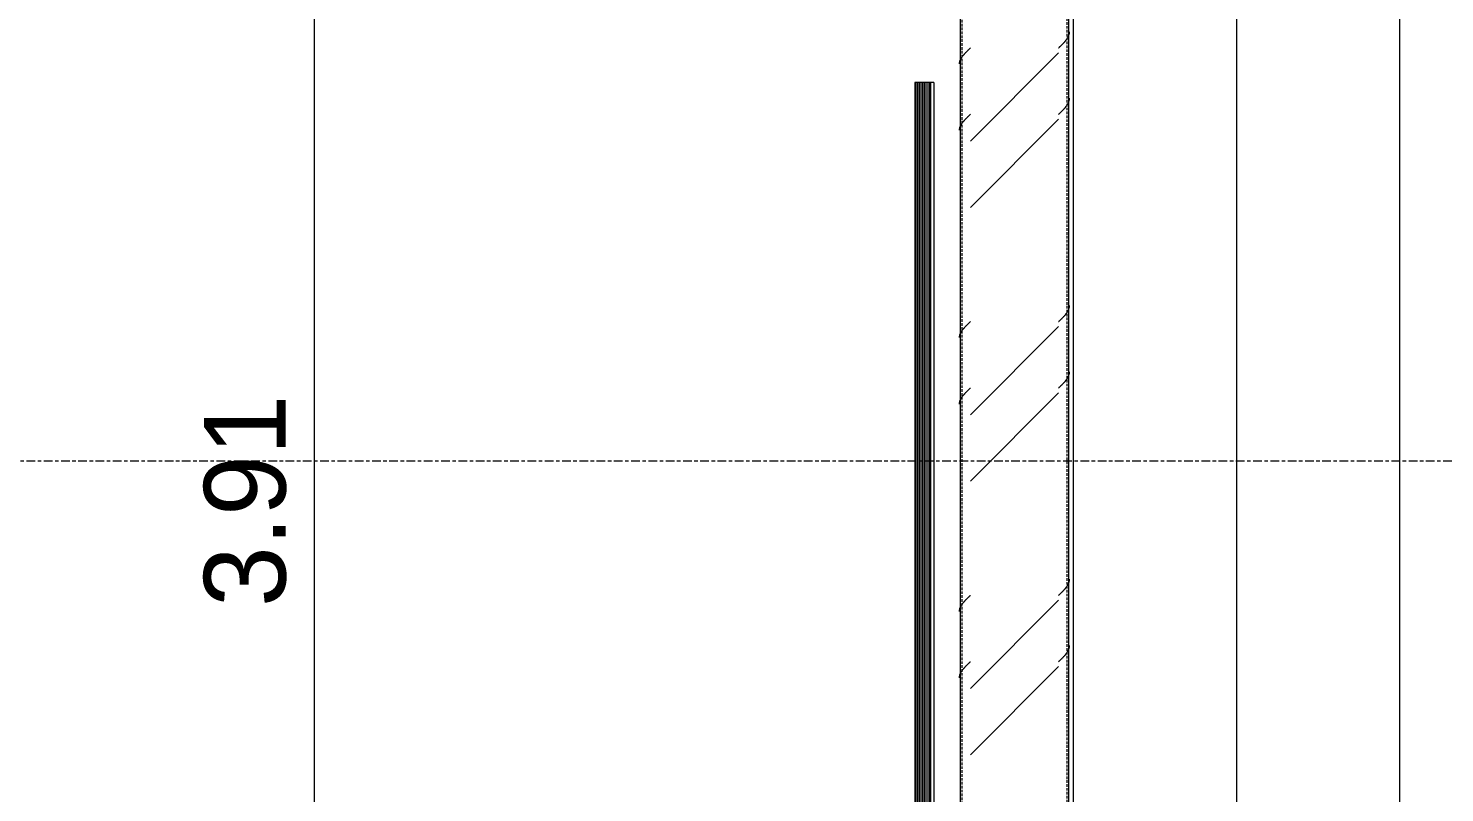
# Model space of a CAD drawing. Header units: centimetres. Extents: x -11896 to 2794, y -437 to 1921.
# Drawn here: x -2483.2 to -2222.9, y 527.8 to 668.2 of the extents above; entities that cross this region are included whole.
import ezdxf

# ---------------------------------------------------------------- set-up
doc = ezdxf.new("R2010")
doc.units = ezdxf.units.CM
doc.linetypes.add('Centre', pattern=[3.175, 0.635, -0.475, 1.59, -0.475])
doc.linetypes.add('Hidden', pattern=[0.714375, 0.47625, -0.238125])
for name, color, linetype, lineweight in [('A-ANNO-DIMS', 7, 'Continuous', 9), ('A-ANNO-DIMS-100', 7, 'Continuous', 9), ('A-FLOR-LEVL', 7, 'Continuous', 9), ('A-WALL', 7, 'Continuous', 9), ('A-WALL-PATT', 7, 'Continuous', 35), ('S-COLS', 7, 'Continuous', 9)]:
    doc.layers.add(name, color=color, linetype=linetype, lineweight=lineweight)
doc.styles.add('Century Gothic_1', font='GOTHIC.TTF', dxfattribs={"height": 15})
doc.dimstyles.new('FCA_N_Cotas_E100', dxfattribs={"dimscale": 30.48, "dimtxt": 15.662524, "dimasz": 0.492126, "dimexe": 0.656168, "dimexo": 0.656168, "dimgap": 0.032808, "dimtad": 1, "dimlfac": 0.01, "dimrnd": 0.01, "dimzin": 0, "dimdsep": 46, "dimtxsty": 'Century Gothic_1', "dimblk1": 'OBLIQUE', "dimblk2": 'OBLIQUE', "dimsah": 1, "dimcen": 0.09, "dimdle": 0.656168, "dimazin": 2, "dimtfac": 1, "dimtdec": 4, "dimtix": 1, "dimtmove": 0, "dimatfit": 3, "dimfxl": 1, "dimtvp": 1, "dimtolj": 1, "dimtzin": 0, "dimarcsym": 2})

# ---------------------------------------------------------------- blocks, each defined once
blk = doc.blocks.new('FP_169-Sección 2-2')
at = {"layer": 'S-COLS'}
blk.add_line((-3742.6, 387.86), (-3742.6, 801.54), dxfattribs=at)
at = {"layer": 'S-COLS', "color": 9, "true_color": 0xc0c0c0}
for p, q in [((-3742.98, 666.28), (-3742.95, 666.33)), ((-3742.95, 666.33), (-3742.91, 666.37)), ((-3742.91, 666.37), (-3742.88, 666.42)), ((-3742.88, 666.42), (-3742.85, 666.47)), ((-3742.85, 666.47), (-3742.83, 666.51)), ((-3742.83, 666.51), (-3742.8, 666.56)), ((-3742.8, 666.56), (-3742.77, 666.61)), ((-3742.77, 666.61), (-3742.75, 666.65)), ((-3742.75, 666.65), (-3742.72, 666.7)), ((-3742.72, 666.7), (-3742.7, 666.75)), ((-3742.7, 666.75), (-3742.68, 666.79)), ((-3742.68, 666.79), (-3742.66, 666.84)), ((-3742.66, 666.84), (-3742.64, 666.89)), ((-3742.64, 666.89), (-3742.62, 666.93)), ((-3742.62, 666.93), (-3742.6, 666.98)), ((-3742.6, 666.98), (-3742.59, 667.03)), ((-3742.59, 667.03), (-3742.57, 667.07)), ((-3742.57, 667.07), (-3742.56, 667.12)), ((-3742.56, 667.12), (-3742.55, 667.17)), ((-3742.55, 667.17), (-3742.54, 667.21)), ((-3742.54, 667.21), (-3742.53, 667.26)), ((-3742.53, 667.26), (-3742.52, 667.31)), ((-3742.52, 667.31), (-3742.51, 667.36)), ((-3742.51, 667.36), (-3742.5, 667.4)), ((-3742.5, 667.45), (-3742.49, 667.5)), ((-3742.5, 667.4), (-3742.5, 667.45)), ((-3742.49, 667.54), (-3742.49, 667.59)), ((-3742.49, 667.5), (-3742.49, 667.54)), ((-3744.51, 664.64), (-3744.46, 664.69)), ((-3744.46, 664.69), (-3744.41, 664.74)), ((-3744.41, 664.74), (-3744.36, 664.78)), ((-3744.36, 664.78), (-3744.31, 664.83)), ((-3744.31, 664.83), (-3744.26, 664.88)), ((-3744.26, 664.88), (-3744.21, 664.92)), ((-3744.21, 664.92), (-3744.16, 664.97)), ((-3744.16, 664.97), (-3744.11, 665.02)), ((-3744.11, 665.02), (-3744.06, 665.06)), ((-3744.06, 665.06), (-3744.02, 665.11)), ((-3744.02, 665.11), (-3743.97, 665.16)), ((-3743.97, 665.16), (-3743.92, 665.2)), ((-3743.92, 665.2), (-3743.87, 665.25)), ((-3743.87, 665.25), (-3743.83, 665.3)), ((-3743.83, 665.3), (-3743.78, 665.34)), ((-3743.78, 665.34), (-3743.73, 665.39)), ((-3743.73, 665.39), (-3743.69, 665.44)), ((-3743.69, 665.44), (-3743.64, 665.48)), ((-3743.64, 665.48), (-3743.6, 665.53)), ((-3743.6, 665.53), (-3743.55, 665.58)), ((-3743.55, 665.58), (-3743.51, 665.63)), ((-3743.51, 665.63), (-3743.47, 665.67)), ((-3743.47, 665.67), (-3743.43, 665.72)), ((-3743.43, 665.72), (-3743.38, 665.77)), ((-3743.38, 665.77), (-3743.34, 665.81)), ((-3743.34, 665.81), (-3743.3, 665.86)), ((-3743.3, 665.86), (-3743.26, 665.91)), ((-3743.26, 665.91), (-3743.23, 665.95)), ((-3743.23, 665.95), (-3743.19, 666)), ((-3743.19, 666), (-3743.15, 666.05)), ((-3743.15, 666.05), (-3743.11, 666.09)), ((-3743.11, 666.09), (-3743.08, 666.14)), ((-3743.08, 666.14), (-3743.04, 666.19)), ((-3743.04, 666.19), (-3743.01, 666.23)), ((-3743.01, 666.23), (-3742.98, 666.28)), ((-3743.69, 653.25), (-3743.64, 653.3)), ((-3743.64, 653.3), (-3743.6, 653.34)), ((-3743.6, 653.34), (-3743.55, 653.39)), ((-3743.55, 653.39), (-3743.51, 653.44)), ((-3743.51, 653.44), (-3743.47, 653.48)), ((-3743.47, 653.48), (-3743.43, 653.53)), ((-3743.43, 653.53), (-3743.38, 653.58)), ((-3743.38, 653.58), (-3743.34, 653.62)), ((-3743.34, 653.62), (-3743.3, 653.67)), ((-3743.3, 653.67), (-3743.26, 653.72)), ((-3743.26, 653.72), (-3743.23, 653.76)), ((-3743.23, 653.76), (-3743.19, 653.81)), ((-3743.19, 653.81), (-3743.15, 653.86)), ((-3743.15, 653.86), (-3743.11, 653.9)), ((-3743.11, 653.9), (-3743.08, 653.95)), ((-3743.08, 653.95), (-3743.04, 654)), ((-3743.04, 654), (-3743.01, 654.04)), ((-3743.01, 654.04), (-3742.98, 654.09)), ((-3742.98, 654.09), (-3742.95, 654.14)), ((-3742.95, 654.14), (-3742.91, 654.18)), ((-3742.91, 654.18), (-3742.88, 654.23)), ((-3742.88, 654.23), (-3742.85, 654.28)), ((-3742.85, 654.28), (-3742.83, 654.32)), ((-3742.83, 654.32), (-3742.8, 654.37)), ((-3742.8, 654.37), (-3742.77, 654.42)), ((-3742.77, 654.42), (-3742.75, 654.46)), ((-3742.75, 654.46), (-3742.72, 654.51)), ((-3742.72, 654.51), (-3742.7, 654.56)), ((-3742.7, 654.56), (-3742.68, 654.6)), ((-3742.68, 654.6), (-3742.66, 654.65)), ((-3742.66, 654.65), (-3742.64, 654.7)), ((-3742.64, 654.7), (-3742.62, 654.74)), ((-3742.62, 654.74), (-3742.6, 654.79)), ((-3742.6, 654.79), (-3742.59, 654.84)), ((-3742.59, 654.84), (-3742.57, 654.89)), ((-3742.57, 654.89), (-3742.56, 654.93)), ((-3742.56, 654.93), (-3742.55, 654.98)), ((-3742.55, 654.98), (-3742.54, 655.03)), ((-3742.54, 655.03), (-3742.53, 655.07)), ((-3742.53, 655.07), (-3742.52, 655.12)), ((-3742.52, 655.12), (-3742.51, 655.17)), ((-3742.51, 655.17), (-3742.5, 655.21)), ((-3742.5, 655.26), (-3742.49, 655.31)), ((-3742.5, 655.21), (-3742.5, 655.26)), ((-3742.49, 655.35), (-3742.49, 655.4)), ((-3742.49, 655.31), (-3742.49, 655.35)), ((-3744.51, 652.45), (-3744.46, 652.5)), ((-3744.46, 652.5), (-3744.41, 652.55)), ((-3744.41, 652.55), (-3744.36, 652.59)), ((-3744.36, 652.59), (-3744.31, 652.64)), ((-3744.31, 652.64), (-3744.26, 652.69)), ((-3744.26, 652.69), (-3744.21, 652.73)), ((-3744.21, 652.73), (-3744.16, 652.78)), ((-3744.16, 652.78), (-3744.11, 652.83)), ((-3744.11, 652.83), (-3744.06, 652.87)), ((-3744.06, 652.87), (-3744.02, 652.92)), ((-3744.02, 652.92), (-3743.97, 652.97)), ((-3743.97, 652.97), (-3743.92, 653.01)), ((-3743.92, 653.01), (-3743.87, 653.06)), ((-3743.87, 653.06), (-3743.83, 653.11)), ((-3743.83, 653.11), (-3743.78, 653.16)), ((-3743.78, 653.16), (-3743.73, 653.2)), ((-3743.73, 653.2), (-3743.69, 653.25)), ((-3742.56, 616.83), (-3742.55, 616.88)), ((-3742.55, 616.88), (-3742.54, 616.93)), ((-3742.54, 616.93), (-3742.53, 616.97)), ((-3742.53, 616.97), (-3742.52, 617.02)), ((-3742.52, 617.02), (-3742.51, 617.07)), ((-3742.51, 617.07), (-3742.5, 617.11)), ((-3742.5, 617.16), (-3742.49, 617.21)), ((-3742.5, 617.11), (-3742.5, 617.16)), ((-3742.49, 617.25), (-3742.49, 617.3)), ((-3742.49, 617.21), (-3742.49, 617.25)), ((-3744.51, 614.35), (-3744.46, 614.4)), ((-3744.46, 614.4), (-3744.41, 614.45)), ((-3744.41, 614.45), (-3744.36, 614.49)), ((-3744.36, 614.49), (-3744.31, 614.54)), ((-3744.31, 614.54), (-3744.26, 614.59)), ((-3744.26, 614.59), (-3744.21, 614.63)), ((-3744.21, 614.63), (-3744.16, 614.68)), ((-3744.16, 614.68), (-3744.11, 614.73)), ((-3744.11, 614.73), (-3744.06, 614.77)), ((-3744.06, 614.77), (-3744.02, 614.82)), ((-3744.02, 614.82), (-3743.97, 614.87)), ((-3743.97, 614.87), (-3743.92, 614.91)), ((-3743.92, 614.91), (-3743.87, 614.96)), ((-3743.87, 614.96), (-3743.83, 615.01)), ((-3743.83, 615.01), (-3743.78, 615.06)), ((-3743.78, 615.06), (-3743.73, 615.1)), ((-3743.73, 615.1), (-3743.69, 615.15)), ((-3743.69, 615.15), (-3743.64, 615.2)), ((-3743.64, 615.2), (-3743.6, 615.24)), ((-3743.6, 615.24), (-3743.55, 615.29)), ((-3743.55, 615.29), (-3743.51, 615.34)), ((-3743.51, 615.34), (-3743.47, 615.38)), ((-3743.47, 615.38), (-3743.43, 615.43)), ((-3743.43, 615.43), (-3743.38, 615.48)), ((-3743.38, 615.48), (-3743.34, 615.52)), ((-3743.34, 615.52), (-3743.3, 615.57)), ((-3743.3, 615.57), (-3743.26, 615.62)), ((-3743.26, 615.62), (-3743.23, 615.66)), ((-3743.23, 615.66), (-3743.19, 615.71)), ((-3743.19, 615.71), (-3743.15, 615.76)), ((-3743.15, 615.76), (-3743.11, 615.8)), ((-3743.11, 615.8), (-3743.08, 615.85)), ((-3743.08, 615.85), (-3743.04, 615.9)), ((-3743.04, 615.9), (-3743.01, 615.94)), ((-3743.01, 615.94), (-3742.98, 615.99)), ((-3742.98, 615.99), (-3742.95, 616.04)), ((-3742.95, 616.04), (-3742.91, 616.08)), ((-3742.91, 616.08), (-3742.88, 616.13)), ((-3742.88, 616.13), (-3742.85, 616.18)), ((-3742.85, 616.18), (-3742.83, 616.22)), ((-3742.83, 616.22), (-3742.8, 616.27)), ((-3742.8, 616.27), (-3742.77, 616.32)), ((-3742.77, 616.32), (-3742.75, 616.36)), ((-3742.75, 616.36), (-3742.72, 616.41)), ((-3742.72, 616.41), (-3742.7, 616.46)), ((-3742.7, 616.46), (-3742.68, 616.5)), ((-3742.68, 616.5), (-3742.66, 616.55)), ((-3742.66, 616.55), (-3742.64, 616.6)), ((-3742.64, 616.6), (-3742.62, 616.64)), ((-3742.62, 616.64), (-3742.6, 616.69)), ((-3742.6, 616.69), (-3742.59, 616.74)), ((-3742.59, 616.74), (-3742.57, 616.79)), ((-3742.57, 616.79), (-3742.56, 616.83)), ((-3742.98, 603.8), (-3742.95, 603.85)), ((-3742.95, 603.85), (-3742.91, 603.89)), ((-3742.91, 603.89), (-3742.88, 603.94)), ((-3742.88, 603.94), (-3742.85, 603.99)), ((-3742.85, 603.99), (-3742.83, 604.03)), ((-3742.83, 604.03), (-3742.8, 604.08)), ((-3742.8, 604.08), (-3742.77, 604.13)), ((-3742.77, 604.13), (-3742.75, 604.17)), ((-3742.75, 604.17), (-3742.72, 604.22)), ((-3742.72, 604.22), (-3742.7, 604.27)), ((-3742.7, 604.27), (-3742.68, 604.32)), ((-3742.68, 604.32), (-3742.66, 604.36)), ((-3742.66, 604.36), (-3742.64, 604.41)), ((-3742.64, 604.41), (-3742.62, 604.46)), ((-3742.62, 604.46), (-3742.6, 604.5)), ((-3742.6, 604.5), (-3742.59, 604.55)), ((-3742.59, 604.55), (-3742.57, 604.6)), ((-3742.57, 604.6), (-3742.56, 604.64)), ((-3742.56, 604.64), (-3742.55, 604.69)), ((-3742.55, 604.69), (-3742.54, 604.74)), ((-3742.54, 604.74), (-3742.53, 604.78)), ((-3742.53, 604.78), (-3742.52, 604.83)), ((-3742.52, 604.83), (-3742.51, 604.88)), ((-3742.51, 604.88), (-3742.5, 604.92)), ((-3742.5, 604.97), (-3742.49, 605.02)), ((-3742.5, 604.92), (-3742.5, 604.97)), ((-3742.49, 605.06), (-3742.49, 605.11)), ((-3742.49, 605.02), (-3742.49, 605.06)), ((-3744.51, 602.16), (-3744.46, 602.21)), ((-3744.46, 602.21), (-3744.41, 602.26)), ((-3744.41, 602.26), (-3744.36, 602.3)), ((-3744.36, 602.3), (-3744.31, 602.35)), ((-3744.31, 602.35), (-3744.26, 602.4)), ((-3744.26, 602.4), (-3744.21, 602.44)), ((-3744.21, 602.44), (-3744.16, 602.49)), ((-3744.16, 602.49), (-3744.11, 602.54)), ((-3744.11, 602.54), (-3744.06, 602.59)), ((-3744.06, 602.59), (-3744.02, 602.63)), ((-3744.02, 602.63), (-3743.97, 602.68)), ((-3743.97, 602.68), (-3743.92, 602.73)), ((-3743.92, 602.73), (-3743.87, 602.77)), ((-3743.87, 602.77), (-3743.83, 602.82)), ((-3743.83, 602.82), (-3743.78, 602.87)), ((-3743.78, 602.87), (-3743.73, 602.91)), ((-3743.73, 602.91), (-3743.69, 602.96)), ((-3743.69, 602.96), (-3743.64, 603.01)), ((-3743.64, 603.01), (-3743.6, 603.05)), ((-3743.6, 603.05), (-3743.55, 603.1)), ((-3743.55, 603.1), (-3743.51, 603.15)), ((-3743.51, 603.15), (-3743.47, 603.19)), ((-3743.47, 603.19), (-3743.43, 603.24)), ((-3743.43, 603.24), (-3743.38, 603.29)), ((-3743.38, 603.29), (-3743.34, 603.33)), ((-3743.34, 603.33), (-3743.3, 603.38)), ((-3743.3, 603.38), (-3743.26, 603.43)), ((-3743.26, 603.43), (-3743.23, 603.47)), ((-3743.23, 603.47), (-3743.19, 603.52)), ((-3743.19, 603.52), (-3743.15, 603.57)), ((-3743.15, 603.57), (-3743.11, 603.61)), ((-3743.11, 603.61), (-3743.08, 603.66)), ((-3743.08, 603.66), (-3743.04, 603.71)), ((-3743.04, 603.71), (-3743.01, 603.75)), ((-3743.01, 603.75), (-3742.98, 603.8)), ((-3743.78, 564.77), (-3743.73, 564.81)), ((-3743.73, 564.81), (-3743.69, 564.86)), ((-3743.69, 564.86), (-3743.64, 564.91)), ((-3743.64, 564.91), (-3743.6, 564.95)), ((-3743.6, 564.95), (-3743.55, 565)), ((-3743.55, 565), (-3743.51, 565.05)), ((-3743.51, 565.05), (-3743.47, 565.09)), ((-3743.47, 565.09), (-3743.43, 565.14)), ((-3743.43, 565.14), (-3743.38, 565.19)), ((-3743.38, 565.19), (-3743.34, 565.23)), ((-3743.34, 565.23), (-3743.3, 565.28)), ((-3743.3, 565.28), (-3743.26, 565.33)), ((-3743.26, 565.33), (-3743.23, 565.37)), ((-3743.23, 565.37), (-3743.19, 565.42)), ((-3743.19, 565.42), (-3743.15, 565.47)), ((-3743.15, 565.47), (-3743.11, 565.51)), ((-3743.11, 565.51), (-3743.08, 565.56)), ((-3743.08, 565.56), (-3743.04, 565.61)), ((-3743.04, 565.61), (-3743.01, 565.65)), ((-3743.01, 565.65), (-3742.98, 565.7)), ((-3742.98, 565.7), (-3742.95, 565.75)), ((-3742.95, 565.75), (-3742.91, 565.79)), ((-3742.91, 565.79), (-3742.88, 565.84)), ((-3742.88, 565.84), (-3742.85, 565.89)), ((-3742.85, 565.89), (-3742.83, 565.93)), ((-3742.83, 565.93), (-3742.8, 565.98)), ((-3742.8, 565.98), (-3742.77, 566.03)), ((-3742.77, 566.03), (-3742.75, 566.07)), ((-3742.75, 566.07), (-3742.72, 566.12)), ((-3742.72, 566.12), (-3742.7, 566.17)), ((-3742.7, 566.17), (-3742.68, 566.22)), ((-3742.68, 566.22), (-3742.66, 566.26)), ((-3742.66, 566.26), (-3742.64, 566.31)), ((-3742.64, 566.31), (-3742.62, 566.36)), ((-3742.62, 566.36), (-3742.6, 566.4)), ((-3742.6, 566.4), (-3742.59, 566.45)), ((-3742.59, 566.45), (-3742.57, 566.5)), ((-3742.57, 566.5), (-3742.56, 566.54)), ((-3742.56, 566.54), (-3742.55, 566.59)), ((-3742.55, 566.59), (-3742.54, 566.64)), ((-3742.54, 566.64), (-3742.53, 566.68)), ((-3742.53, 566.68), (-3742.52, 566.73)), ((-3742.52, 566.73), (-3742.51, 566.78)), ((-3742.51, 566.78), (-3742.5, 566.82)), ((-3742.5, 566.87), (-3742.49, 566.92)), ((-3742.5, 566.82), (-3742.5, 566.87)), ((-3742.49, 566.96), (-3742.49, 567.01)), ((-3742.49, 566.92), (-3742.49, 566.96)), ((-3744.51, 564.06), (-3744.46, 564.11)), ((-3744.46, 564.11), (-3744.41, 564.16)), ((-3744.41, 564.16), (-3744.36, 564.2)), ((-3744.36, 564.2), (-3744.31, 564.25)), ((-3744.31, 564.25), (-3744.26, 564.3)), ((-3744.26, 564.3), (-3744.21, 564.34)), ((-3744.21, 564.34), (-3744.16, 564.39)), ((-3744.16, 564.39), (-3744.11, 564.44)), ((-3744.11, 564.44), (-3744.06, 564.49)), ((-3744.06, 564.49), (-3744.02, 564.53)), ((-3744.02, 564.53), (-3743.97, 564.58)), ((-3743.97, 564.58), (-3743.92, 564.63)), ((-3743.92, 564.63), (-3743.87, 564.67)), ((-3743.87, 564.67), (-3743.83, 564.72)), ((-3743.83, 564.72), (-3743.78, 564.77)), ((-3742.56, 554.35), (-3742.55, 554.4)), ((-3742.55, 554.4), (-3742.54, 554.45)), ((-3742.54, 554.45), (-3742.53, 554.49)), ((-3742.53, 554.49), (-3742.52, 554.54)), ((-3742.52, 554.54), (-3742.51, 554.59)), ((-3742.51, 554.59), (-3742.5, 554.63)), ((-3742.5, 554.68), (-3742.49, 554.73)), ((-3742.5, 554.63), (-3742.5, 554.68)), ((-3742.49, 554.77), (-3742.49, 554.82)), ((-3742.49, 554.73), (-3742.49, 554.77)), ((-3744.51, 551.87), (-3744.46, 551.92)), ((-3744.46, 551.92), (-3744.41, 551.97)), ((-3744.41, 551.97), (-3744.36, 552.02)), ((-3744.36, 552.02), (-3744.31, 552.06)), ((-3744.31, 552.06), (-3744.26, 552.11)), ((-3744.26, 552.11), (-3744.21, 552.16)), ((-3744.21, 552.16), (-3744.16, 552.2)), ((-3744.16, 552.2), (-3744.11, 552.25)), ((-3744.11, 552.25), (-3744.06, 552.3)), ((-3744.06, 552.3), (-3744.02, 552.34)), ((-3744.02, 552.34), (-3743.97, 552.39)), ((-3743.97, 552.39), (-3743.92, 552.44)), ((-3743.92, 552.44), (-3743.87, 552.48)), ((-3743.87, 552.48), (-3743.83, 552.53)), ((-3743.83, 552.53), (-3743.78, 552.58)), ((-3743.78, 552.58), (-3743.73, 552.62)), ((-3743.73, 552.62), (-3743.69, 552.67)), ((-3743.69, 552.67), (-3743.64, 552.72)), ((-3743.64, 552.72), (-3743.6, 552.76)), ((-3743.6, 552.76), (-3743.55, 552.81)), ((-3743.55, 552.81), (-3743.51, 552.86)), ((-3743.51, 552.86), (-3743.47, 552.9)), ((-3743.47, 552.9), (-3743.43, 552.95)), ((-3743.43, 552.95), (-3743.38, 553)), ((-3743.38, 553), (-3743.34, 553.04)), ((-3743.34, 553.04), (-3743.3, 553.09)), ((-3743.3, 553.09), (-3743.26, 553.14)), ((-3743.26, 553.14), (-3743.23, 553.18)), ((-3743.23, 553.18), (-3743.19, 553.23)), ((-3743.19, 553.23), (-3743.15, 553.28)), ((-3743.15, 553.28), (-3743.11, 553.32)), ((-3743.11, 553.32), (-3743.08, 553.37)), ((-3743.08, 553.37), (-3743.04, 553.42)), ((-3743.04, 553.42), (-3743.01, 553.46)), ((-3743.01, 553.46), (-3742.98, 553.51)), ((-3742.98, 553.51), (-3742.95, 553.56)), ((-3742.95, 553.56), (-3742.91, 553.6)), ((-3742.91, 553.6), (-3742.88, 553.65)), ((-3742.88, 553.65), (-3742.85, 553.7)), ((-3742.85, 553.7), (-3742.83, 553.75)), ((-3742.83, 553.75), (-3742.8, 553.79)), ((-3742.8, 553.79), (-3742.77, 553.84)), ((-3742.77, 553.84), (-3742.75, 553.89)), ((-3742.75, 553.89), (-3742.72, 553.93)), ((-3742.72, 553.93), (-3742.7, 553.98)), ((-3742.7, 553.98), (-3742.68, 554.03)), ((-3742.68, 554.03), (-3742.66, 554.07)), ((-3742.66, 554.07), (-3742.64, 554.12)), ((-3742.64, 554.12), (-3742.62, 554.17)), ((-3742.62, 554.17), (-3742.6, 554.21)), ((-3742.6, 554.21), (-3742.59, 554.26)), ((-3742.59, 554.26), (-3742.57, 554.31)), ((-3742.57, 554.31), (-3742.56, 554.35))]:
    blk.add_line(p, q, dxfattribs=at)
blk = doc.blocks.new('FP_170-Sección 2-2')
at = {"layer": 'S-COLS'}
blk.add_line((-3762.6, 801.54), (-3762.6, 387.86), dxfattribs=at)
at = {"layer": 'S-COLS', "color": 9, "true_color": 0xc0c0c0}
for p, q in [((-3761.69, 663.66), (-3761.65, 663.71)), ((-3761.65, 663.71), (-3761.61, 663.75)), ((-3761.61, 663.75), (-3761.56, 663.8)), ((-3761.56, 663.8), (-3761.52, 663.85)), ((-3761.52, 663.85), (-3761.47, 663.89)), ((-3761.47, 663.89), (-3761.43, 663.94)), ((-3761.43, 663.94), (-3761.38, 663.99)), ((-3761.38, 663.99), (-3761.33, 664.03)), ((-3761.33, 664.03), (-3761.28, 664.08)), ((-3761.28, 664.08), (-3761.24, 664.13)), ((-3761.24, 664.13), (-3761.19, 664.17)), ((-3761.19, 664.17), (-3761.14, 664.22)), ((-3761.14, 664.22), (-3761.09, 664.27)), ((-3761.09, 664.27), (-3761.04, 664.32)), ((-3761.04, 664.32), (-3760.99, 664.36)), ((-3760.99, 664.36), (-3760.95, 664.41)), ((-3760.95, 664.41), (-3760.9, 664.46)), ((-3760.9, 664.46), (-3760.85, 664.5)), ((-3760.85, 664.5), (-3760.8, 664.55)), ((-3760.8, 664.55), (-3760.75, 664.6)), ((-3760.75, 664.6), (-3760.7, 664.64)), ((-3762.72, 661.74), (-3762.71, 661.79)), ((-3762.72, 661.7), (-3762.72, 661.74)), ((-3762.71, 661.84), (-3762.7, 661.88)), ((-3762.71, 661.79), (-3762.71, 661.84)), ((-3762.7, 661.93), (-3762.69, 661.98)), ((-3762.7, 661.88), (-3762.7, 661.93)), ((-3762.69, 661.98), (-3762.68, 662.02)), ((-3762.68, 662.02), (-3762.67, 662.07)), ((-3762.67, 662.07), (-3762.66, 662.12)), ((-3762.66, 662.12), (-3762.65, 662.16)), ((-3762.65, 662.16), (-3762.63, 662.21)), ((-3762.63, 662.21), (-3762.62, 662.26)), ((-3762.62, 662.26), (-3762.6, 662.3)), ((-3762.6, 662.3), (-3762.58, 662.35)), ((-3762.58, 662.35), (-3762.57, 662.4)), ((-3762.57, 662.4), (-3762.55, 662.44)), ((-3762.55, 662.44), (-3762.52, 662.49)), ((-3762.52, 662.49), (-3762.5, 662.54)), ((-3762.5, 662.54), (-3762.48, 662.59)), ((-3762.48, 662.59), (-3762.46, 662.63)), ((-3762.46, 662.63), (-3762.43, 662.68)), ((-3762.43, 662.68), (-3762.41, 662.73)), ((-3762.41, 662.73), (-3762.38, 662.77)), ((-3762.38, 662.77), (-3762.35, 662.82)), ((-3762.35, 662.82), (-3762.32, 662.87)), ((-3762.32, 662.87), (-3762.29, 662.91)), ((-3762.29, 662.91), (-3762.26, 662.96)), ((-3762.26, 662.96), (-3762.23, 663.01)), ((-3762.23, 663.01), (-3762.2, 663.05)), ((-3762.2, 663.05), (-3762.16, 663.1)), ((-3762.16, 663.1), (-3762.13, 663.15)), ((-3762.13, 663.15), (-3762.09, 663.19)), ((-3762.09, 663.19), (-3762.06, 663.24)), ((-3762.06, 663.24), (-3762.02, 663.29)), ((-3762.02, 663.29), (-3761.98, 663.33)), ((-3761.98, 663.33), (-3761.94, 663.38)), ((-3761.94, 663.38), (-3761.9, 663.43)), ((-3761.9, 663.43), (-3761.86, 663.47)), ((-3761.86, 663.47), (-3761.82, 663.52)), ((-3761.82, 663.52), (-3761.78, 663.57)), ((-3761.78, 663.57), (-3761.74, 663.61)), ((-3761.74, 663.61), (-3761.69, 663.66)), ((-3762.32, 650.68), (-3762.29, 650.72)), ((-3762.29, 650.72), (-3762.26, 650.77)), ((-3762.26, 650.77), (-3762.23, 650.82)), ((-3762.23, 650.82), (-3762.2, 650.86)), ((-3762.2, 650.86), (-3762.16, 650.91)), ((-3762.16, 650.91), (-3762.13, 650.96)), ((-3762.13, 650.96), (-3762.09, 651)), ((-3762.09, 651), (-3762.06, 651.05)), ((-3762.06, 651.05), (-3762.02, 651.1)), ((-3762.02, 651.1), (-3761.98, 651.14)), ((-3761.98, 651.14), (-3761.94, 651.19)), ((-3761.94, 651.19), (-3761.9, 651.24)), ((-3761.9, 651.24), (-3761.86, 651.28)), ((-3761.86, 651.28), (-3761.82, 651.33)), ((-3761.82, 651.33), (-3761.78, 651.38)), ((-3761.78, 651.38), (-3761.74, 651.42)), ((-3761.74, 651.42), (-3761.69, 651.47)), ((-3761.69, 651.47), (-3761.65, 651.52)), ((-3761.65, 651.52), (-3761.61, 651.56)), ((-3761.61, 651.56), (-3761.56, 651.61)), ((-3761.56, 651.61), (-3761.52, 651.66)), ((-3761.52, 651.66), (-3761.47, 651.7)), ((-3761.47, 651.7), (-3761.43, 651.75)), ((-3761.43, 651.75), (-3761.38, 651.8)), ((-3761.38, 651.8), (-3761.33, 651.85)), ((-3761.33, 651.85), (-3761.28, 651.89)), ((-3761.28, 651.89), (-3761.24, 651.94)), ((-3761.24, 651.94), (-3761.19, 651.99)), ((-3761.19, 651.99), (-3761.14, 652.03)), ((-3761.14, 652.03), (-3761.09, 652.08)), ((-3761.09, 652.08), (-3761.04, 652.13)), ((-3761.04, 652.13), (-3760.99, 652.17)), ((-3760.99, 652.17), (-3760.95, 652.22)), ((-3760.95, 652.22), (-3760.9, 652.27)), ((-3760.9, 652.27), (-3760.85, 652.31)), ((-3760.85, 652.31), (-3760.8, 652.36)), ((-3760.8, 652.36), (-3760.75, 652.41)), ((-3760.75, 652.41), (-3760.7, 652.45)), ((-3762.72, 649.55), (-3762.71, 649.6)), ((-3762.72, 649.51), (-3762.72, 649.55)), ((-3762.71, 649.65), (-3762.7, 649.69)), ((-3762.71, 649.6), (-3762.71, 649.65)), ((-3762.7, 649.74), (-3762.69, 649.79)), ((-3762.7, 649.69), (-3762.7, 649.74)), ((-3762.69, 649.79), (-3762.68, 649.83)), ((-3762.68, 649.83), (-3762.67, 649.88)), ((-3762.67, 649.88), (-3762.66, 649.93)), ((-3762.66, 649.93), (-3762.65, 649.98)), ((-3762.65, 649.98), (-3762.63, 650.02)), ((-3762.63, 650.02), (-3762.62, 650.07)), ((-3762.62, 650.07), (-3762.6, 650.12)), ((-3762.6, 650.12), (-3762.58, 650.16)), ((-3762.58, 650.16), (-3762.57, 650.21)), ((-3762.57, 650.21), (-3762.55, 650.26)), ((-3762.55, 650.26), (-3762.52, 650.3)), ((-3762.52, 650.3), (-3762.5, 650.35)), ((-3762.5, 650.35), (-3762.48, 650.4)), ((-3762.48, 650.4), (-3762.46, 650.44)), ((-3762.46, 650.44), (-3762.43, 650.49)), ((-3762.43, 650.49), (-3762.41, 650.54)), ((-3762.41, 650.54), (-3762.38, 650.58)), ((-3762.38, 650.58), (-3762.35, 650.63)), ((-3762.35, 650.63), (-3762.32, 650.68)), ((-3760.85, 614.21), (-3760.8, 614.26)), ((-3760.8, 614.26), (-3760.75, 614.31)), ((-3760.75, 614.31), (-3760.7, 614.35)), ((-3762.7, 611.64), (-3762.69, 611.69)), ((-3762.69, 611.69), (-3762.68, 611.73)), ((-3762.68, 611.73), (-3762.67, 611.78)), ((-3762.67, 611.78), (-3762.66, 611.83)), ((-3762.66, 611.83), (-3762.65, 611.88)), ((-3762.65, 611.88), (-3762.63, 611.92)), ((-3762.63, 611.92), (-3762.62, 611.97)), ((-3762.62, 611.97), (-3762.6, 612.02)), ((-3762.6, 612.02), (-3762.58, 612.06)), ((-3762.58, 612.06), (-3762.57, 612.11)), ((-3762.57, 612.11), (-3762.55, 612.16)), ((-3762.55, 612.16), (-3762.52, 612.2)), ((-3762.52, 612.2), (-3762.5, 612.25)), ((-3762.5, 612.25), (-3762.48, 612.3)), ((-3762.48, 612.3), (-3762.46, 612.34)), ((-3762.46, 612.34), (-3762.43, 612.39)), ((-3762.43, 612.39), (-3762.41, 612.44)), ((-3762.41, 612.44), (-3762.38, 612.48)), ((-3762.38, 612.48), (-3762.35, 612.53)), ((-3762.35, 612.53), (-3762.32, 612.58)), ((-3762.32, 612.58), (-3762.29, 612.62)), ((-3762.29, 612.62), (-3762.26, 612.67)), ((-3762.26, 612.67), (-3762.23, 612.72)), ((-3762.23, 612.72), (-3762.2, 612.76)), ((-3762.2, 612.76), (-3762.16, 612.81)), ((-3762.16, 612.81), (-3762.13, 612.86)), ((-3762.13, 612.86), (-3762.09, 612.9)), ((-3762.09, 612.9), (-3762.06, 612.95)), ((-3762.06, 612.95), (-3762.02, 613)), ((-3762.02, 613), (-3761.98, 613.04)), ((-3761.98, 613.04), (-3761.94, 613.09)), ((-3761.94, 613.09), (-3761.9, 613.14)), ((-3761.9, 613.14), (-3761.86, 613.18)), ((-3761.86, 613.18), (-3761.82, 613.23)), ((-3761.82, 613.23), (-3761.78, 613.28)), ((-3761.78, 613.28), (-3761.74, 613.32)), ((-3761.74, 613.32), (-3761.69, 613.37)), ((-3761.69, 613.37), (-3761.65, 613.42)), ((-3761.65, 613.42), (-3761.61, 613.46)), ((-3761.61, 613.46), (-3761.56, 613.51)), ((-3761.56, 613.51), (-3761.52, 613.56)), ((-3761.52, 613.56), (-3761.47, 613.6)), ((-3761.47, 613.6), (-3761.43, 613.65)), ((-3761.43, 613.65), (-3761.38, 613.7)), ((-3761.38, 613.7), (-3761.33, 613.75)), ((-3761.33, 613.75), (-3761.28, 613.79)), ((-3761.28, 613.79), (-3761.24, 613.84)), ((-3761.24, 613.84), (-3761.19, 613.89)), ((-3761.19, 613.89), (-3761.14, 613.93)), ((-3761.14, 613.93), (-3761.09, 613.98)), ((-3761.09, 613.98), (-3761.04, 614.03)), ((-3761.04, 614.03), (-3760.99, 614.07)), ((-3760.99, 614.07), (-3760.95, 614.12)), ((-3760.95, 614.12), (-3760.9, 614.17)), ((-3760.9, 614.17), (-3760.85, 614.21)), ((-3762.72, 611.45), (-3762.71, 611.5)), ((-3762.72, 611.41), (-3762.72, 611.45)), ((-3762.71, 611.55), (-3762.7, 611.59)), ((-3762.71, 611.5), (-3762.71, 611.55)), ((-3762.7, 611.59), (-3762.7, 611.64)), ((-3761.65, 601.23), (-3761.61, 601.28)), ((-3761.61, 601.28), (-3761.56, 601.32)), ((-3761.56, 601.32), (-3761.52, 601.37)), ((-3761.52, 601.37), (-3761.47, 601.42)), ((-3761.47, 601.42), (-3761.43, 601.46)), ((-3761.43, 601.46), (-3761.38, 601.51)), ((-3761.38, 601.51), (-3761.33, 601.56)), ((-3761.33, 601.56), (-3761.28, 601.6)), ((-3761.28, 601.6), (-3761.24, 601.65)), ((-3761.24, 601.65), (-3761.19, 601.7)), ((-3761.19, 601.7), (-3761.14, 601.74)), ((-3761.14, 601.74), (-3761.09, 601.79)), ((-3761.09, 601.79), (-3761.04, 601.84)), ((-3761.04, 601.84), (-3760.99, 601.88)), ((-3760.99, 601.88), (-3760.95, 601.93)), ((-3760.95, 601.93), (-3760.9, 601.98)), ((-3760.9, 601.98), (-3760.85, 602.02)), ((-3760.85, 602.02), (-3760.8, 602.07)), ((-3760.8, 602.07), (-3760.75, 602.12)), ((-3760.75, 602.12), (-3760.7, 602.16)), ((-3762.72, 599.26), (-3762.71, 599.31)), ((-3762.72, 599.22), (-3762.72, 599.26)), ((-3762.71, 599.36), (-3762.7, 599.41)), ((-3762.71, 599.31), (-3762.71, 599.36)), ((-3762.7, 599.45), (-3762.69, 599.5)), ((-3762.7, 599.41), (-3762.7, 599.45)), ((-3762.69, 599.5), (-3762.68, 599.55)), ((-3762.68, 599.55), (-3762.67, 599.59)), ((-3762.67, 599.59), (-3762.66, 599.64)), ((-3762.66, 599.64), (-3762.65, 599.69)), ((-3762.65, 599.69), (-3762.63, 599.73)), ((-3762.63, 599.73), (-3762.62, 599.78)), ((-3762.62, 599.78), (-3762.6, 599.83)), ((-3762.6, 599.83), (-3762.58, 599.87)), ((-3762.58, 599.87), (-3762.57, 599.92)), ((-3762.57, 599.92), (-3762.55, 599.97)), ((-3762.55, 599.97), (-3762.52, 600.01)), ((-3762.52, 600.01), (-3762.5, 600.06)), ((-3762.5, 600.06), (-3762.48, 600.11)), ((-3762.48, 600.11), (-3762.46, 600.15)), ((-3762.46, 600.15), (-3762.43, 600.2)), ((-3762.43, 600.2), (-3762.41, 600.25)), ((-3762.41, 600.25), (-3762.38, 600.29)), ((-3762.38, 600.29), (-3762.35, 600.34)), ((-3762.35, 600.34), (-3762.32, 600.39)), ((-3762.32, 600.39), (-3762.29, 600.43)), ((-3762.29, 600.43), (-3762.26, 600.48)), ((-3762.26, 600.48), (-3762.23, 600.53)), ((-3762.23, 600.53), (-3762.2, 600.57)), ((-3762.2, 600.57), (-3762.16, 600.62)), ((-3762.16, 600.62), (-3762.13, 600.67)), ((-3762.13, 600.67), (-3762.09, 600.71)), ((-3762.09, 600.71), (-3762.06, 600.76)), ((-3762.06, 600.76), (-3762.02, 600.81)), ((-3762.02, 600.81), (-3761.98, 600.85)), ((-3761.98, 600.85), (-3761.94, 600.9)), ((-3761.94, 600.9), (-3761.9, 600.95)), ((-3761.9, 600.95), (-3761.86, 600.99)), ((-3761.86, 600.99), (-3761.82, 601.04)), ((-3761.82, 601.04), (-3761.78, 601.09)), ((-3761.78, 601.09), (-3761.74, 601.14)), ((-3761.74, 601.14), (-3761.69, 601.18)), ((-3761.69, 601.18), (-3761.65, 601.23)), ((-3762.41, 562.15), (-3762.38, 562.19)), ((-3762.38, 562.19), (-3762.35, 562.24)), ((-3762.35, 562.24), (-3762.32, 562.29)), ((-3762.32, 562.29), (-3762.29, 562.33)), ((-3762.29, 562.33), (-3762.26, 562.38)), ((-3762.26, 562.38), (-3762.23, 562.43)), ((-3762.23, 562.43), (-3762.2, 562.47)), ((-3762.2, 562.47), (-3762.16, 562.52)), ((-3762.16, 562.52), (-3762.13, 562.57)), ((-3762.13, 562.57), (-3762.09, 562.61)), ((-3762.09, 562.61), (-3762.06, 562.66)), ((-3762.06, 562.66), (-3762.02, 562.71)), ((-3762.02, 562.71), (-3761.98, 562.75)), ((-3761.98, 562.75), (-3761.94, 562.8)), ((-3761.94, 562.8), (-3761.9, 562.85)), ((-3761.9, 562.85), (-3761.86, 562.89)), ((-3761.86, 562.89), (-3761.82, 562.94)), ((-3761.82, 562.94), (-3761.78, 562.99)), ((-3761.78, 562.99), (-3761.74, 563.04)), ((-3761.74, 563.04), (-3761.69, 563.08)), ((-3761.69, 563.08), (-3761.65, 563.13)), ((-3761.65, 563.13), (-3761.61, 563.18)), ((-3761.61, 563.18), (-3761.56, 563.22)), ((-3761.56, 563.22), (-3761.52, 563.27)), ((-3761.52, 563.27), (-3761.47, 563.32)), ((-3761.47, 563.32), (-3761.43, 563.36)), ((-3761.43, 563.36), (-3761.38, 563.41)), ((-3761.38, 563.41), (-3761.33, 563.46)), ((-3761.33, 563.46), (-3761.28, 563.5)), ((-3761.28, 563.5), (-3761.24, 563.55)), ((-3761.24, 563.55), (-3761.19, 563.6)), ((-3761.19, 563.6), (-3761.14, 563.64)), ((-3761.14, 563.64), (-3761.09, 563.69)), ((-3761.09, 563.69), (-3761.04, 563.74)), ((-3761.04, 563.74), (-3760.99, 563.78)), ((-3760.99, 563.78), (-3760.95, 563.83)), ((-3760.95, 563.83), (-3760.9, 563.88)), ((-3760.9, 563.88), (-3760.85, 563.92)), ((-3760.85, 563.92), (-3760.8, 563.97)), ((-3760.8, 563.97), (-3760.75, 564.02)), ((-3760.75, 564.02), (-3760.7, 564.06)), ((-3762.72, 561.16), (-3762.71, 561.21)), ((-3762.72, 561.12), (-3762.72, 561.16)), ((-3762.71, 561.26), (-3762.7, 561.31)), ((-3762.71, 561.21), (-3762.71, 561.26)), ((-3762.7, 561.35), (-3762.69, 561.4)), ((-3762.7, 561.31), (-3762.7, 561.35)), ((-3762.69, 561.4), (-3762.68, 561.45)), ((-3762.68, 561.45), (-3762.67, 561.49)), ((-3762.67, 561.49), (-3762.66, 561.54)), ((-3762.66, 561.54), (-3762.65, 561.59)), ((-3762.65, 561.59), (-3762.63, 561.63)), ((-3762.63, 561.63), (-3762.62, 561.68)), ((-3762.62, 561.68), (-3762.6, 561.73)), ((-3762.6, 561.73), (-3762.58, 561.77)), ((-3762.58, 561.77), (-3762.57, 561.82)), ((-3762.57, 561.82), (-3762.55, 561.87)), ((-3762.55, 561.87), (-3762.52, 561.91)), ((-3762.52, 561.91), (-3762.5, 561.96)), ((-3762.5, 561.96), (-3762.48, 562.01)), ((-3762.48, 562.01), (-3762.46, 562.05)), ((-3762.46, 562.05), (-3762.43, 562.1)), ((-3762.43, 562.1), (-3762.41, 562.15)), ((-3760.8, 551.78), (-3760.75, 551.83)), ((-3760.75, 551.83), (-3760.7, 551.87)), ((-3762.7, 549.16), (-3762.69, 549.21)), ((-3762.69, 549.21), (-3762.68, 549.26)), ((-3762.68, 549.26), (-3762.67, 549.3)), ((-3762.67, 549.3), (-3762.66, 549.35)), ((-3762.66, 549.35), (-3762.65, 549.4)), ((-3762.65, 549.4), (-3762.63, 549.44)), ((-3762.63, 549.44), (-3762.62, 549.49)), ((-3762.62, 549.49), (-3762.6, 549.54)), ((-3762.6, 549.54), (-3762.58, 549.58)), ((-3762.58, 549.58), (-3762.57, 549.63)), ((-3762.57, 549.63), (-3762.55, 549.68)), ((-3762.55, 549.68), (-3762.52, 549.72)), ((-3762.52, 549.72), (-3762.5, 549.77)), ((-3762.5, 549.77), (-3762.48, 549.82)), ((-3762.48, 549.82), (-3762.46, 549.86)), ((-3762.46, 549.86), (-3762.43, 549.91)), ((-3762.43, 549.91), (-3762.41, 549.96)), ((-3762.41, 549.96), (-3762.38, 550)), ((-3762.38, 550), (-3762.35, 550.05)), ((-3762.35, 550.05), (-3762.32, 550.1)), ((-3762.32, 550.1), (-3762.29, 550.14)), ((-3762.29, 550.14), (-3762.26, 550.19)), ((-3762.26, 550.19), (-3762.23, 550.24)), ((-3762.23, 550.24), (-3762.2, 550.28)), ((-3762.2, 550.28), (-3762.16, 550.33)), ((-3762.16, 550.33), (-3762.13, 550.38)), ((-3762.13, 550.38), (-3762.09, 550.42)), ((-3762.09, 550.42), (-3762.06, 550.47)), ((-3762.06, 550.47), (-3762.02, 550.52)), ((-3762.02, 550.52), (-3761.98, 550.57)), ((-3761.98, 550.57), (-3761.94, 550.61)), ((-3761.94, 550.61), (-3761.9, 550.66)), ((-3761.9, 550.66), (-3761.86, 550.71)), ((-3761.86, 550.71), (-3761.82, 550.75)), ((-3761.82, 550.75), (-3761.78, 550.8)), ((-3761.78, 550.8), (-3761.74, 550.85)), ((-3761.74, 550.85), (-3761.69, 550.89)), ((-3761.69, 550.89), (-3761.65, 550.94)), ((-3761.65, 550.94), (-3761.61, 550.99)), ((-3761.61, 550.99), (-3761.56, 551.03)), ((-3761.56, 551.03), (-3761.52, 551.08)), ((-3761.52, 551.08), (-3761.47, 551.13)), ((-3761.47, 551.13), (-3761.43, 551.17)), ((-3761.43, 551.17), (-3761.38, 551.22)), ((-3761.38, 551.22), (-3761.33, 551.27)), ((-3761.33, 551.27), (-3761.28, 551.31)), ((-3761.28, 551.31), (-3761.24, 551.36)), ((-3761.24, 551.36), (-3761.19, 551.41)), ((-3761.19, 551.41), (-3761.14, 551.45)), ((-3761.14, 551.45), (-3761.09, 551.5)), ((-3761.09, 551.5), (-3761.04, 551.55)), ((-3761.04, 551.55), (-3760.99, 551.59)), ((-3760.99, 551.59), (-3760.95, 551.64)), ((-3760.95, 551.64), (-3760.9, 551.69)), ((-3760.9, 551.69), (-3760.85, 551.73)), ((-3760.85, 551.73), (-3760.8, 551.78)), ((-3762.72, 548.98), (-3762.71, 549.02)), ((-3762.72, 548.93), (-3762.72, 548.98)), ((-3762.71, 549.07), (-3762.7, 549.12)), ((-3762.71, 549.02), (-3762.71, 549.07)), ((-3762.7, 549.12), (-3762.7, 549.16))]:
    blk.add_line(p, q, dxfattribs=at)
blk = doc.blocks.new('HSS Rectangular-Column - 200 x 200-1657675-Sección 2-2')
at = {"layer": 'S-COLS', "true_color": 0xc0c0c0}
h = blk.add_hatch(dxfattribs=at)
h.set_pattern_fill('FP_7', color=9, style=0, pattern_type=2)
h.set_pattern_definition([(45, (-5061.785, 712), (-25.1447, 25.1447), []), (45, (-5061.785, 750.1), (-25.1447, 25.1447), [])])
h.paths.add_polyline_path([(-3756.08, 387.86), (-3744.51, 387.86), (-3744.51, 801.54), (-3760.7, 801.54), (-3760.7, 387.86)])
at = {"layer": 'S-COLS', "linetype": 'Hidden'}
for p, q in [((-3762.2, 387.86), (-3762.2, 801.54)), ((-3743, 801.54), (-3743, 387.86))]:
    blk.add_line(p, q, dxfattribs=at)
at = {"layer": 'S-COLS'}
for name in ['FP_170-Sección 2-2', 'FP_169-Sección 2-2']:
    blk.add_blockref(name, (0, 0), dxfattribs=at)
blk = doc.blocks.new('DIMBLOCK30-Sección 2-2')
at = {"layer": 'A-ANNO-DIMS-100', "lineweight": 35}
for p, q in [((-2430.67, 777.75), (-2438.17, 785.25)), ((-2430.67, 777.75), (-2423.17, 770.25)), ((-2430.67, 386.86), (-2438.17, 394.36)), ((-2430.67, 386.86), (-2423.17, 379.36))]:
    blk.add_line(p, q, dxfattribs=at)
at = {"layer": 'A-ANNO-DIMS-100'}
for p, q in [((-2430.67, 777.75), (-2450.67, 777.75)), ((-2430.67, 777.75), (-2430.67, 386.86)), ((-2430.67, 777.75), (-2327.84, 777.75)), ((-2430.67, 386.86), (-2450.67, 386.86)), ((-2430.67, 386.86), (-2258.88, 386.86))]:
    blk.add_line(p, q, dxfattribs=at)
at = {"layer": 'A-ANNO-DIMS-100', "color": 0, "insert": (-2450.89, 561.92), "char_height": 15, "width": 48.9267, "attachment_point": 1, "rotation": 90, "line_spacing_factor": 0.984502, "style": 'Century Gothic_1'}
blk.add_mtext('3.91', dxfattribs=at)
blk = doc.blocks.new('_Oblique')
at = {"color": 0, "linetype": 'ByBlock', "lineweight": -2}
blk.add_line((-0.5, -0.5), (0.5, 0.5), dxfattribs=at)
blk = doc.blocks.new('DIMBLOCK33-Sección 2-2')
at = {"layer": 'A-ANNO-DIMS-100'}
for p, q in [((-2301.94, 841.89), (-2301.94, 861.89)), ((-1595.21, 841.89), (-1595.21, 861.89)), ((-1595.21, 841.89), (-2321.94, 841.89)), ((-2301.94, 841.89), (-2301.94, 821.54)), ((-1595.21, 841.89), (-1595.21, 426.86))]:
    blk.add_line(p, q, dxfattribs=at)
at = {"layer": 'A-ANNO-DIMS-100', "lineweight": 35}
for p, q in [((-2301.94, 841.89), (-2294.44, 849.39)), ((-1595.21, 841.89), (-1587.71, 849.39)), ((-2301.94, 841.89), (-2309.44, 834.39)), ((-1595.21, 841.89), (-1602.71, 834.39))]:
    blk.add_line(p, q, dxfattribs=at)
at = {"layer": 'A-ANNO-DIMS-100', "color": 0, "insert": (-1968.96, 862.11), "char_height": 15, "width": 48.9267, "attachment_point": 1, "line_spacing_factor": 0.984502, "style": 'Century Gothic_1'}
blk.add_mtext('7.07', dxfattribs=at)

msp = doc.modelspace()

# ---------------------------------------------------------------- hatches: boundary and pattern name
at = {"layer": 'A-WALL-PATT', "lineweight": 9, "true_color": 0xc0c0c0}
h = msp.add_hatch(dxfattribs=at)
h.set_pattern_fill('FP_22', color=9, style=0, pattern_type=2)
h.set_pattern_definition([(90, (-3611.126, 712), (-30, 2e-15), [])])
h.paths.add_polyline_path([(-2291.944, 407.859), (-2241.375, 407.859), (-2241.375, 492.859), (-2236.375, 492.859), (-2236.375, 407.859), (-1614.039, 407.859), (-1614.039, 777.753), (-2291.944, 777.753), (-2291.944, 432.819)])
h.paths.add_polyline_path([(-2239.5, 492.981), (-2239.648, 492.981), (-2240.898, 493.889), (-2241.375, 495.359), (-2240.898, 496.828), (-2239.5, 497.736), (-2238.103, 497.736), (-2236.853, 496.828), (-2236.375, 495.359), (-2236.853, 493.889), (-2238.251, 492.981), (-2238.875, 492.981)])
h = msp.add_hatch(dxfattribs=at)
h.set_pattern_fill('FP_50', color=9, style=0, pattern_type=2)
h.set_pattern_definition([(90, (-2316.59396, 712.001), (-0.31063, 2e-17), [])])
h.paths.add_polyline_path([(-2317.299, 387.859), (-2317.299, 658.266), (-2320.28, 658.266), (-2320.28, 387.859)])

# ---------------------------------------------------------------- linework, layer by layer
at = {"layer": 'A-FLOR-LEVL', "color": 253, "linetype": 'Centre', "true_color": 0xaaaaaa}
msp.add_line((-4027.666, 588.801), (1679.934, 588.801), dxfattribs=at)
at = {"layer": 'A-WALL'}
for p, q in [((-2316.799, 658.266), (-2320.28, 658.266)), ((-2320.28, 658.266), (-2320.28, 387.859)), ((-2317.299, 387.859), (-2317.299, 658.266)), ((-2316.799, 658.266), (-2316.799, 387.859))]:
    msp.add_line(p, q, dxfattribs=at)

# ---------------------------------------------------------------- block references
at = {"layer": 'S-COLS'}
msp.add_blockref('HSS Rectangular-Column - 200 x 200-1657675-Sección 2-2', (1450.659, 0), dxfattribs=at)

# ---------------------------------------------------------------- dimensions: what is measured, and where the dimension line sits
at = {"layer": 'A-ANNO-DIMS'}
dim = msp.add_linear_dim(base=(-2301.944, 841.888), p1=(-1595.209, 406.859), p2=(-2301.944, 801.545), dimstyle='FCA_N_Cotas_E100', override={"dimpost": '<>', "dimfxl": 809.475257}, dxfattribs=at)
dim.commit()
dim.dimension.update_dxf_attribs({"geometry": 'DIMBLOCK33-Sección 2-2', "text_midpoint": (-1948.577, 850.766)})
dim = msp.add_linear_dim(base=(-2430.668, 386.859), p1=(-2307.844, 777.753), p2=(-2238.875, 386.859), angle=90, dimstyle='FCA_N_Cotas_E100', override={"dimpost": '<>', "dimfxl": 396.932199}, dxfattribs=at)
dim.commit()
dim.dimension.update_dxf_attribs({"geometry": 'DIMBLOCK30-Sección 2-2', "text_midpoint": (-2439.545, 582.306)})

doc.saveas('drawing.dxf')
